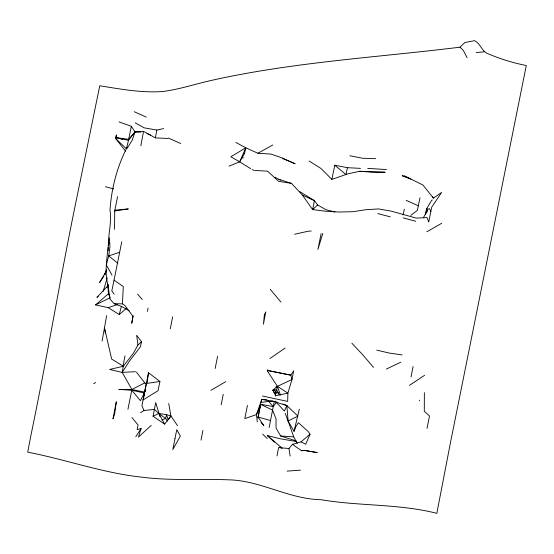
<?xml version="1.0" encoding="UTF-8"?>
<svg xmlns="http://www.w3.org/2000/svg" width="554" height="554" viewBox="0 0 554 554"><rect width="100%" height="100%" fill="white"/><g stroke="black" fill="none" stroke-linecap="round" stroke-linejoin="round"><path stroke-width="0.83" d="M424.364 392.634L424.302 411.241L429.523 415.971L427.03 428.401M114.526 229.294L114.706 210.984L117.587 196.552M108.127 250.782L108.252 247.354M108.549 291.286L108.432 293.758L109.872 297.069M133.182 315.842L131.741 323.231L132.918 316.244L124.941 305.503L122.455 303.862L123.286 286.557L114.048 280.13L121.783 241.662M108.39 244.826C108.369 233.165 111.873 221.711 109.983 210.118C111.506 188.346 117.081 166.546 127.185 147.156M108.813 243.13L108.591 244.82L108.667 239.771C108.03 255.339 103.46 271.204 108.369 286.515M159.919 381.471L148.493 372.731L147.073 383.368L159.919 381.471L158.063 390.681L143.084 399.933L141.942 405.763L144.005 410.493L154.434 409.399L158.776 413.478L165.618 418.443L167.336 421.151M108.577 244.93L108.903 242.507M180.708 143.507L168.499 138.091L167.266 138.445L155.355 137.884L143.548 131.326L135.051 131.942L128.466 140.328L126.416 148.811L115.668 138.555L116.395 135.031L115.668 138.555L125.571 151.159M102.081 341.105L106.645 315.628M276.564 389.559L275.324 396.103M425.617 214.433L426.649 208.713L431.691 200.243L432.349 200.022M143.548 131.326L140.827 145.778M127.939 409.344L131.914 389.559L122.192 372.392L123.327 366.236L133.41 353.223L137.953 345.01L141.45 341.721L136.644 335.26L137.953 345.01M122.919 366.81L125.024 355.876M269.161 427.473L274.202 401.733M155.355 137.884L156.844 130.072L163.569 128.57M136.423 372.087L144.746 382.897L146.311 383.901L143.084 399.933L148.493 372.731M277 455.921L278.593 447.577L288.925 448.525L292.47 444.322L301.057 441.85L310.06 434.177L308.156 431.504L298.384 422.695L295.871 426.656L294.042 431.303L288.094 420.971L285.199 413.36M201.033 440.146L202.916 430.437M221.184 404.801L223.227 394.365M411.033 377.018L413.083 366.513M425.548 214.301L426.649 208.713M141.45 341.721L140.474 346.672L129.165 361.492L122.192 372.392L109.616 369.463L123.327 366.236L111.652 359.047L104.789 329.18M170.293 328.813L172.654 316.826M215.16 368.521L217.577 356.27M247.43 405.431L244.82 418.595L256.467 414.586L260.214 406.214L258.136 417.21L263.829 425.562L261.038 422.529M259.286 410.576L260.532 404.295L273.247 406.567L276.834 401.962M168.714 403.457L170.881 415.922L164.683 424.115L153.056 416.276L155.709 402.592L160.002 416.636M257.852 418.041L260.214 406.214L259.341 407.619M299.292 409.274L294.042 431.303M147.412 311.438L148.084 308.121M267.402 370.958L267.596 369.989L267.402 370.958L277.422 386.325L280.504 395.189M321.098 233.705L317.906 249.445L322.781 233.393M122.573 139.4L115.994 137.579L128.66 139.338L131.34 126.27L119.034 121.922M143.541 397.163L143.881 395.501M359.719 171.304L372.69 172.204L385.127 172.232L359.719 171.304L347.877 173.838L331.881 179.399L334.775 165.231L347.441 167.689L360.453 168.368M420.008 197.73L417.335 210.451L410.743 215.347M114.048 280.13L111.818 290.85L114.145 294.195M403.097 214.938L404.337 209.149M347.441 167.689L345.959 174.545L334.775 165.231M229.017 166.131L239.66 161.837L244.536 153.527L245.803 147.8L235.921 142.461M144.061 394.303L144.407 392.8M279.306 394.919L276.64 389.697L277.422 386.325L291.979 379.497L293.724 370.785L290.815 375.162L291.979 379.497L287.886 393.181L287.678 401.428L262.444 396.006M129.2 310.815L121.769 306.535L114.2 303.696L110.052 299.139L107.801 284.147L108.432 293.758L95.551 304.922L108.168 307.643L119.228 314.554L121.409 306.32M103.189 291.362L107.282 277.803M131.921 417.543L138.071 425.001L137.15 429.627L141.118 428.526L138.424 437.113L151.228 425.396M419.433 400.771L419.655 400.147M426.677 212.674L428.138 208.657L423.394 217.854M104.685 274.611L106.534 269.902M104.685 274.625L106.534 270.02M310.06 434.177L305.669 444.266L301.057 441.85M250.657 168.651L239.66 161.837L245.803 147.8L257.894 153.25L270.885 154.06L283.205 158.312M283.052 404.018L286.861 405.583L284.403 411.096L275.241 401.193M131.776 390.238L144.393 393.008L140.397 400.639L131.776 390.238L118.798 389.427L131.485 389.711L144.746 382.897M104.761 274.68L105.523 273.254M143.791 393.527L144.58 392.052L131.914 389.559M143.569 394.441L144.393 393.008M106.832 270.387L99.616 282.485L103.903 276.1M127.081 148.43L132.081 140.467L135.051 131.942L131.34 126.27M169.046 418.852L170.881 415.922L166.519 414.627L158.776 413.478L153.056 416.276M135.813 436.711L141.118 428.526M106.804 287.464L108.342 285.4M128.66 139.338L135.051 131.942L140.855 132.122M108.286 285.317L96.915 297.394L98.203 296.411M460.014 47.194L464.958 42.478L474.667 40.664C480.824 43.814 482.028 52.277 489.064 54.154C501.051 59.209 513.53 63.017 526.3 65.51L450.797 440.949L436.829 513.336C398.845 503.641 359.428 506.266 321.008 499.701C290.303 499.196 263.219 482.125 232.846 479.999C202.286 478.476 171.581 481.121 141.145 477.077C102.497 472.908 65.739 459.481 27.7 452.154L31.308 433.47C47.686 354.643 60.677 275.172 77.096 196.351L99.755 85.766C120.543 89.097 141.595 93.03 162.731 91.521C177.488 89.637 191.726 85.177 206.13 81.625L206.843 81.452C290.019 62.249 375.557 57.623 460.014 47.194L463.331 50.428L467.084 57.748M334.914 211.981L325.731 209.627L317.594 204.959L312.657 209.62L302.373 195.056L291.487 183.374L278.987 179.357L275.019 177.308M126.173 308.536L119.228 314.554M277.422 386.325L272.914 390.161L275.636 395.646L287.886 393.181L277.422 386.325L275.844 386.921M404.171 175.715L422.951 185.036L433.443 198.138L441.642 192.411L431.698 207.182L428.713 222.112L427.092 217.577L416.262 218.096L391.311 211.15L378.597 208.92L365.294 209.779L352.808 211.711L338.522 212.023L325.51 211.206L312.657 209.62L314.388 200.624L299.887 191.656M269.846 358.576L285.088 348.071M409.441 385.342L424.572 375.335M140.557 412.695L144.005 410.493M93.605 383.763L95.655 382.475M245.803 147.8L230.824 156.775L239.66 161.837M274.576 393.707L275.968 392.876L278.385 392.841M210.887 390.335L225.741 381.658M426.836 231.794L441.649 223.317M257.894 153.25L272.797 144.975M95.551 304.922L110.156 297.733M297.235 443.408L293.724 436.843L288.094 420.971L297.927 416.137L286.861 405.583L274.465 401.719L261.772 399.372L256.467 414.586L257.264 421.94M386.325 369.096L400.812 362.164M161.893 419.96L165.618 418.443L166.519 414.627L168.084 419.51M108.168 307.643L117.573 304.568M119.671 252.285L108.702 255.865L106.333 264.874L112.012 275.151M294.596 234.245L308.433 231.177L311.196 231.053M114.706 210.984L128.327 208.92L114.872 210.188M244.072 153.597L244.536 153.527M272.436 390.3L276.64 389.697M272.97 400.805L261.086 402.426L261.772 399.372L266.931 399.849M301.501 450.714L304.541 450.395L317.262 452.597L304.513 450.437L301.501 450.714L292.47 444.322M476.184 52.561L484.508 51.778M287.145 471.115L300.538 470.145M122.192 372.392L135.522 371.686M367.711 168.354L386.505 169.572M114.2 303.696L122.455 303.862M375.626 158.666L362.558 158.243L349.893 155.764M254.487 170.417L267.52 171.172L278.717 181.38L291.487 183.374M260.532 404.295L272.52 410.085L276.037 418.893L276.044 428.027L280.677 435.998L293.724 436.843M402.176 354.927L389.372 353.092L376.81 350.142M296.799 441.635L280.137 438.747L267.596 435.659M241.821 157.675L243.518 157.945M156.844 130.072L144.123 127.835L135.238 122.85M115.994 137.579L128.466 140.328M296.134 440.887L280.677 435.998M377.759 213.567L390.265 216.836M105.398 186.726L113.688 188.914M403.229 217.888L415.708 221.261M258.012 417.037L270.47 420.514M410.064 178.485L402.176 175.673L410.909 179.164M273.669 392.045L275.968 392.876L274.569 389.877M146.99 133.646L150.646 135.086M283.046 158.562L295.13 163.762L283.004 158.492M134.172 111.7L146.249 117.102M406.207 200.319L418.298 205.769M302.373 195.056L314.388 200.624L317.594 204.959M278.987 179.357L280.476 180.182M252.139 169.503L253.621 170.348M309.132 161.034L320.849 168.381L331.881 179.399M279.909 447.064L281.287 448.061M282.194 448.269L267.582 435.763L274.382 442.168M117.496 263.074L108.702 255.865L109.927 246.98L109.498 237.763M262.631 434.087L267.215 438.526M351.887 343.238L362.794 354.823L373.493 367.392M268.385 401.089L273.247 406.567M137.621 294.188L142.33 299.527M270.297 289.368L280.947 302.089M170.881 415.922L177.543 425.673M158.776 413.478L164.683 424.115M432.66 196.705L433.443 198.138M429.461 208.574L430.853 211.427M104.491 328.037L105.343 333.093M288.925 448.525L290.158 456.06M286.861 405.583L288.094 420.971M145.314 388.596L145.39 391.733M264.403 314.693L263.413 324.242L265.795 311.909L264.403 314.693M116.285 401.941L114.636 414.053L112.968 418.866L116.285 401.941M174.967 438.685L172.834 449.543L180.355 436.095L176.761 429.689L174.967 438.685M290.815 375.162L267.52 370.453L290.815 375.162"/></g></svg>
